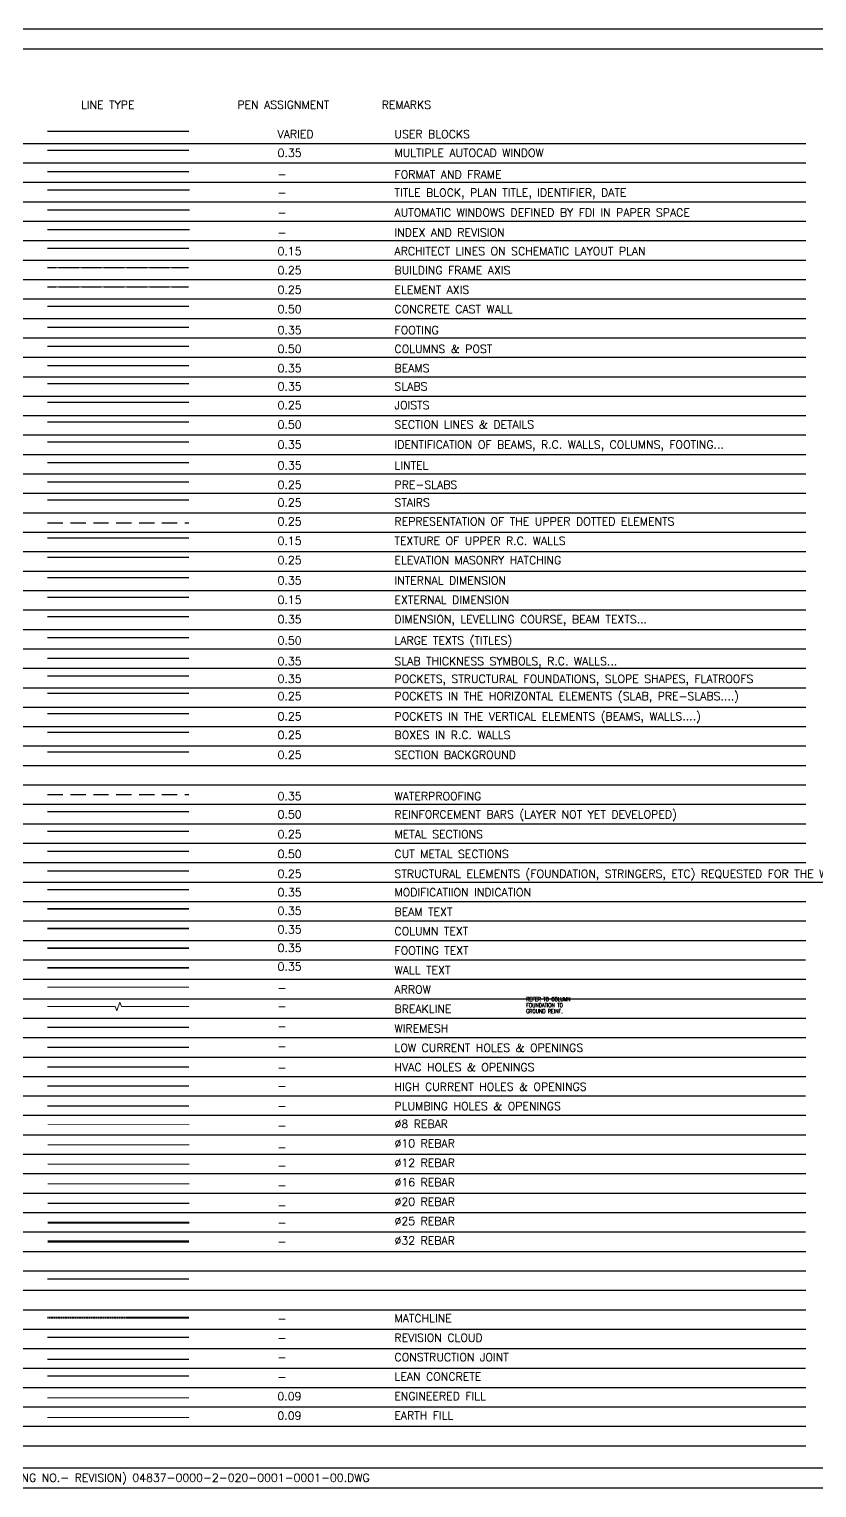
# Model space of a CAD drawing. Extents: x 660761725 to 1323371458, y 2734871439 to 5470067957.
# Drawn here: x 660871509 to 660896105, y 2735238510 to 2735284085 of the extents above; entities that cross this region are included whole.
import ezdxf
from ezdxf import colors
from ezdxf.entities.mleader import LeaderData, LeaderLine
from ezdxf.math import Vec2, Vec3

# ---------------------------------------------------------------- set-up
doc = ezdxf.new("R2010")
doc.units = 0
for name, pattern in [('AXES', [1.95, 1.2, -0.25, 0.25, -0.25]), ('CENTER2', [28.575, 19.05, -3.175, 3.175, -3.175]), ('Hidden', [714.375, 476.25, -238.125])]:
    doc.linetypes.add(name, pattern=pattern)
doc.layers.add('FMULT', color=2, linetype='Continuous', plot=False)
for name, color, linetype in [('S-ARCHI', 9, 'Continuous'), ('S-AXIS', 20, 'AXES'), ('S-AXIS-F', 20, 'AXES'), ('S-BOX', 91, 'Continuous'), ('S-BYND', 121, 'Continuous'), ('S-DIMI', 100, 'Continuous'), ('S-DIMO', 100, 'Continuous'), ('S-EDGE-BEAM', 150, 'Continuous'), ('S-EDGE-COLM', 7, 'Continuous'), ('S-EDGE-FOOT', 4, 'Continuous'), ('S-EDGE-JOIST', 151, 'Continuous'), ('S-EDGE-SECT', 7, 'Continuous'), ('S-EDGE-SLAB', 51, 'Continuous'), ('S-HATCH', 9, 'Continuous'), ('S-HIGH CURRENT HOLES', 40, 'Continuous'), ('S-HOLES-H', 91, 'Continuous'), ('S-HOLES-V', 91, 'Continuous'), ('S-HVAC OPENINGS', 91, 'Continuous'), ('S-IDEN', 221, 'Continuous'), ('S-LEAN-CONC', 2, 'Continuous'), ('S-LINTEL', 4, 'Continuous'), ('S-LOWCURRENT HOLES', 6, 'Continuous'), ('S-MESH', 140, 'WIREMESH'), ('S-MODIFY', 3, 'Continuous'), ('S-NCTL', 2, 'Hidden'), ('S-PATT', 21, 'Continuous'), ('S-PB HOLES', 4, 'Continuous'), ('S-PRESLAB', 51, 'Continuous'), ('S-RBAR', 7, 'Continuous'), ('S-RBAR-HA10', 11, 'Continuous'), ('S-RBAR-HA12', 151, 'Continuous'), ('S-RBAR-HA16', 201, 'Continuous'), ('S-RBAR-HA20', 10, 'Continuous'), ('S-RBAR-HA25', 51, 'Continuous'), ('S-RBAR-HA32', 83, 'Continuous'), ('S-RBAR-HA8', 40, 'Continuous'), ('S-RCLOUD', 2, 'Continuous'), ('S-SIMPLETEXT', 7, 'Continuous'), ('S-STAIRS', 2, 'Continuous'), ('S-STEEL', 20, 'Continuous'), ('S-STEEL-C', 7, 'Continuous'), ('S-STRC (81)', 81, 'Continuous'), ('S-STRC (91)', 91, 'Continuous'), ('S-SYMB', 3, 'Continuous'), ('S-TXT', 3, 'Continuous'), ('S-TXT-B', 7, 'Continuous'), ('S-WALL', 7, 'Continuous'), ('S-WPROF', 3, 'Continuous'), ('TBLOCK', 7, 'Continuous')]:
    doc.layers.add(name, color=color, linetype=linetype)
for name, color, linetype, lineweight in [('S-ARROW', 8, 'Continuous', 13), ('S-BREAKLINE', 8, 'Continuous', 9), ('S-EARTH', 24, 'Continuous', 9), ('S-ENGNRD FILL', 20, 'Continuous', 9), ('S-MATCH LNE', 5, 'CENTER2', 40), ('S-TXT-BEAM', 3, 'Continuous', 35), ('S-TXT-COL', 3, 'Continuous', 35), ('S-TXT-FOOTING', 3, 'Continuous', 35), ('S-TXT-WALL', 3, 'Continuous', 35)]:
    doc.layers.add(name, color=color, linetype=linetype, lineweight=lineweight)
doc.layers.add('S-C.J', color=1, linetype='ZIGZAG', true_color=0xff0000)
doc.styles.add('KACKC - ROMANS', font='romans.shx')
doc.styles.add('ROMANS', font='romans.shx')
doc.styles.add('ROMANT', font='romant')
doc.linetypes.add('WIREMESH', pattern='A,0.5,-0.1,["x",Standard,S=0.25,R=0,X=-0.125,Y=-0.078],-0.1', length=0.7)
doc.linetypes.add('ZIGZAG', pattern='A,0.0001,-0.2,[131,ltypeshp.shx,S=0.2,R=0,X=-0.2,Y=0],-0.4,[131,ltypeshp.shx,S=0.2,R=180,X=0.2,Y=0],-0.2', length=0.8001)

# ---------------------------------------------------------------- blocks, each defined once
blk = doc.blocks.new('_Dot')
at = {"color": 0, "linetype": 'ByBlock', "lineweight": -2}
blk.add_line((-0.5, 0), (-1, 0), dxfattribs=at)
at = {"color": 0, "linetype": 'ByBlock', "const_width": 0.5}
blk.add_lwpolyline([(-0.25, 0, 1), (0.25, 0, 1)], format="xyb", close=True, dxfattribs=at)
blk = doc.blocks.new('_ARCHTICK')
at = {"color": 0, "linetype": 'ByBlock', "const_width": 0.15}
blk.add_lwpolyline([(-0.5, -0.5), (0.5, 0.5)], dxfattribs=at)

msp = doc.modelspace()

# ---------------------------------------------------------------- linework, layer by layer
at = {"color": 250}
for p, q in [((660859831.43479562, 2735280515.2212491), (660895761.02279854, 2735280515.2212491)), ((660859831.43479562, 2735279907.89247608), (660895761.02279854, 2735279907.89247608)), ((660859831.43479562, 2735279300.56370211), (660895761.02279854, 2735279300.56370211)), ((660859831.43479562, 2735278693.23492908), (660895761.02279854, 2735278693.23492908)), ((660859831.43479562, 2735278085.90615511), (660895761.02279854, 2735278085.90615511)), ((660859831.43479562, 2735277478.57738209), (660895761.02279854, 2735277478.57738209)), ((660859831.43479562, 2735276871.24860907), (660895761.02279854, 2735276871.24860907)), ((660859831.43479562, 2735276263.91983509), (660895761.02279854, 2735276263.91983509)), ((660859831.43479562, 2735275656.59106207), (660895761.02279854, 2735275656.59106207)), ((660859831.43479562, 2735275049.26228905), (660895761.02279854, 2735275049.26228905)), ((660859831.43479562, 2735274441.93351507), (660895761.02279854, 2735274441.93351507)), ((660859831.43479562, 2735273834.60474205), (660895761.02279854, 2735273834.60474205)), ((660859831.43479562, 2735273227.27596903), (660895761.02279854, 2735273227.27596903)), ((660859831.43479562, 2735272619.94719505), (660895761.02279854, 2735272619.94719505)), ((660859831.43479562, 2735272012.61842203), (660895761.02279854, 2735272012.61842203)), ((660859831.43479562, 2735271405.28964806), (660895761.02279854, 2735271405.28964806)), ((660859831.43479562, 2735270797.96087503), (660895761.02279854, 2735270797.96087503)), ((660859831.43479562, 2735270190.63210201), (660895761.02279854, 2735270190.63210201)), ((660859831.43479562, 2735269583.30332804), (660895761.02279854, 2735269583.30332804)), ((660859831.43479562, 2735268975.97455502), (660895761.02279854, 2735268975.97455502)), ((660859831.43479562, 2735268368.64578199), (660895761.02279854, 2735268368.64578199)), ((660859831.43479562, 2735267761.31700802), (660895761.02279854, 2735267761.31700802)), ((660859831.43479562, 2735267153.988235), (660895761.02279854, 2735267153.988235)), ((660859831.43479562, 2735266546.65946102), (660895761.02279854, 2735266546.65946102)), ((660859831.43479562, 2735265939.330688), (660895761.02279854, 2735265939.330688)), ((660859831.43479562, 2735265332.00191498), (660895761.02279854, 2735265332.00191498)), ((660859831.43479562, 2735264724.673141), (660895761.02279854, 2735264724.673141)), ((660859831.43479562, 2735264117.34436798), (660895761.02279854, 2735264117.34436798)), ((660859831.43479562, 2735263510.01559401), (660895761.02279854, 2735263510.01559401)), ((660859831.43479562, 2735262902.68682098), (660895761.02279854, 2735262902.68682098)), ((660859831.43479562, 2735262295.35804701), (660895761.02279854, 2735262295.35804701)), ((660859831.43479562, 2735261688.02927399), (660895761.02279854, 2735261688.02927399)), ((660859831.43479562, 2735261080.70050097), (660895761.02279854, 2735261080.70050097)), ((660859831.43479562, 2735260473.37172699), (660895761.02279854, 2735260473.37172699)), ((660859831.43479562, 2735259866.04295397), (660895761.02279854, 2735259866.04295397)), ((660859831.43479562, 2735259258.71418095), (660895761.02279854, 2735259258.71418095)), ((660859831.43479562, 2735258651.38540697), (660895761.02279854, 2735258651.38540697)), ((660859831.43479562, 2735258044.05663395), (660895761.02279854, 2735258044.05663395)), ((660859831.43479562, 2735257436.72786093), (660901347.41060519, 2735257436.72786093)), ((660859831.43479562, 2735256829.39908695), (660895761.02279854, 2735256829.39908695)), ((660859831.43479562, 2735256222.07031393), (660895761.02279854, 2735256222.07031393)), ((660859831.43479562, 2735255614.74153996), (660895761.02279854, 2735255614.74153996)), ((660859831.43479562, 2735255007.41276693), (660895749.56917906, 2735255007.41276693)), ((660859831.43479562, 2735254400.08399391), (660895761.02279854, 2735254400.08399391)), ((660859831.43479562, 2735253792.75521994), (660895761.02279854, 2735253792.75521994)), ((660859831.43479562, 2735253185.42644691), (660895761.02279854, 2735253185.42644691)), ((660859831.43479562, 2735252578.09767389), (660895761.02279854, 2735252578.09767389)), ((660859831.43479562, 2735251970.76889992), (660895761.02279854, 2735251970.76889992)), ((660859831.43479562, 2735251363.4401269), (660895761.02279854, 2735251363.4401269)), ((660859831.43479562, 2735250756.11135387), (660895749.56917906, 2735250756.11135387)), ((660859831.43479562, 2735250148.7825799), (660895761.02279854, 2735250148.7825799)), ((660859831.43479562, 2735249541.45380688), (660895761.02279854, 2735249541.45380688)), ((660859831.43479562, 2735248934.1250329), (660895761.02279854, 2735248934.1250329)), ((660859831.43479562, 2735248326.79625988), (660895761.02279854, 2735248326.79625988)), ((660859831.43479562, 2735247719.46748686), (660895761.02279854, 2735247719.46748686)), ((660859831.43479562, 2735247112.13871288), (660895761.02279854, 2735247112.13871288)), ((660859831.43479562, 2735246504.80993986), (660895749.56917906, 2735246504.80993986)), ((660859831.43479562, 2735245897.48116684), (660895761.02279854, 2735245897.48116684)), ((660859831.43479562, 2735245290.15239286), (660895761.02279854, 2735245290.15239286)), ((660859831.43479562, 2735244682.82361984), (660895761.02279854, 2735244682.82361984)), ((660859831.43479562, 2735244075.49484587), (660895761.02279854, 2735244075.49484587)), ((660859831.43479562, 2735243468.16607285), (660895761.02279854, 2735243468.16607285)), ((660859831.43479562, 2735242860.83729982), (660895761.02279854, 2735242860.83729982)), ((660859831.43479562, 2735242253.50852585), (660895749.56917906, 2735242253.50852585)), ((660859831.43479562, 2735241646.17975283), (660895761.02279854, 2735241646.17975283)), ((660859831.43479562, 2735241038.8509798), (660895761.02279854, 2735241038.8509798)), ((660859831.43479562, 2735240431.52220583), (660895761.02279854, 2735240431.52220583)), ((660859831.43479562, 2735239824.19343281), (660895761.02279854, 2735239824.19343281)), ((660859831.43479562, 2735239824.19343281), (660895761.02279854, 2735239824.19343281))]:
    msp.add_line(p, q, dxfattribs=at)
for p, q in [((660872084.48737526, 2735279636.07866812), (660876499.46874428, 2735279636.07866812)), ((660872084.48737526, 2735279067.06466818), (660876519.57226717, 2735279067.06466818)), ((660872084.48737526, 2735278445.1490922), (660876519.57226717, 2735278445.1490922)), ((660872084.48737526, 2735277821.09357595), (660876519.57226717, 2735277821.09357595))]:
    msp.add_line(p, q)
at = {"layer": 'FMULT', "ltscale": 10}
msp.add_line((660872084.48737526, 2735280308.46423912), (660876499.46874428, 2735280308.46423912), dxfattribs=at)
at = {"layer": 'S-ARCHI'}
msp.add_line((660872084.48737526, 2735277238.28740788), (660876499.46874428, 2735277238.28740788), dxfattribs=at)
at = {"layer": 'S-ARROW', "ltscale": 1000}
msp.add_line((660872084.48737526, 2735254154.27519798), (660876499.46874428, 2735254154.27519798), dxfattribs=at)
at = {"layer": 'S-AXIS'}
msp.add_line((660872084.48737526, 2735276030.77460098), (660876499.46874428, 2735276030.77460098), dxfattribs=at)
at = {"layer": 'S-AXIS-F'}
msp.add_line((660872084.48737526, 2735276642.01205397), (660876499.46874428, 2735276642.01205397), dxfattribs=at)
at = {"layer": 'S-BOX'}
msp.add_line((660872084.48737526, 2735262121.8834548), (660876499.46874428, 2735262121.8834548), dxfattribs=at)
at = {"layer": 'S-BREAKLINE'}
msp.add_lwpolyline([(660872084.48737526, 2735253546.94642401), (660874191.97805977, 2735253546.94642401), (660874191.97805977, 2735253546.94642401), (660874241.97805977, 2735253409.57255316), (660874341.97805977, 2735253684.32029486), (660874391.97805977, 2735253546.94642401), (660876499.46874428, 2735253546.94642401)], dxfattribs=at)
at = {"layer": 'S-BYND'}
msp.add_line((660872084.48737526, 2735261500.80305004), (660876499.46874428, 2735261500.80305004), dxfattribs=at)
at = {"layer": 'S-C.J', "ltscale": 0.25}
msp.add_line((660872084.48737526, 2735242531.80335903), (660876499.46874428, 2735242531.80335903), dxfattribs=at)
at = {"layer": 'S-DIMI'}
msp.add_line((660872084.48737526, 2735266949.91643381), (660876499.46874428, 2735266949.91643381), dxfattribs=at)
at = {"layer": 'S-DIMO'}
msp.add_line((660872084.48737526, 2735266342.58765984), (660876499.46874428, 2735266342.58765984), dxfattribs=at)
at = {"layer": 'S-EARTH'}
msp.add_line((660872078.76056552, 2735240709.81703901), (660876493.74193454, 2735240709.81703901), dxfattribs=at)
at = {"layer": 'S-EDGE-BEAM'}
msp.add_line((660872084.48737526, 2735273581.4096961), (660876499.46874428, 2735273581.4096961), dxfattribs=at)
at = {"layer": 'S-EDGE-COLM'}
msp.add_line((660872084.48737526, 2735274182.83880281), (660876499.46874428, 2735274182.83880281), dxfattribs=at)
at = {"layer": 'S-EDGE-FOOT'}
msp.add_line((660872084.48737526, 2735274772.40419579), (660876499.46874428, 2735274772.40419579), dxfattribs=at)
at = {"layer": 'S-EDGE-JOIST'}
msp.add_line((660872084.48737526, 2735272426.10861492), (660876499.46874428, 2735272426.10861492), dxfattribs=at)
at = {"layer": 'S-EDGE-SECT'}
msp.add_line((660872084.48737526, 2735271821.13573313), (660876499.46874428, 2735271821.13573313), dxfattribs=at)
at = {"layer": 'S-EDGE-SLAB'}
msp.add_line((660872084.48737526, 2735273012.08418798), (660876499.46874428, 2735273012.08418798), dxfattribs=at)
at = {"layer": 'S-ENGNRD FILL'}
msp.add_line((660872078.76056552, 2735241317.14581203), (660876493.74193454, 2735241317.14581203), dxfattribs=at)
at = {"layer": 'S-HATCH'}
msp.add_line((660872084.48737526, 2735267584.21614218), (660876499.46874428, 2735267584.21614218), dxfattribs=at)
at = {"layer": 'S-HIGH CURRENT HOLES', "ltscale": 2}
msp.add_line((660872084.48737526, 2735251067.34254885), (660876499.46874428, 2735251067.34254885), dxfattribs=at)
at = {"layer": 'S-HOLES-H', "color": 8}
msp.add_line((660872084.48737526, 2735263334.56772709), (660876499.46874428, 2735263334.56772709), dxfattribs=at)
at = {"layer": 'S-HOLES-V'}
msp.add_line((660872084.48737526, 2735262703.97186708), (660876499.46874428, 2735262703.97186708), dxfattribs=at)
at = {"layer": 'S-HVAC OPENINGS', "ltscale": 2}
msp.add_line((660872084.48737526, 2735251668.43940306), (660876499.46874428, 2735251668.43940306), dxfattribs=at)
at = {"layer": 'S-IDEN'}
msp.add_line((660872084.48737526, 2735271194.07907009), (660876499.46874428, 2735271194.07907009), dxfattribs=at)
at = {"layer": 'S-LEAN-CONC', "ltscale": 6}
msp.add_line((660872084.48737526, 2735242007.69972992), (660876499.46874428, 2735242007.69972992), dxfattribs=at)
at = {"layer": 'S-LINTEL'}
msp.add_line((660872084.48737526, 2735270544.56303406), (660876499.46874428, 2735270544.56303406), dxfattribs=at)
at = {"layer": 'S-LOWCURRENT HOLES', "ltscale": 2}
msp.add_line((660872084.48737526, 2735252277.70746517), (660876499.46874428, 2735252277.70746517), dxfattribs=at)
at = {"layer": 'S-MATCH LNE', "ltscale": 0.05}
msp.add_line((660872084.48737526, 2735243829.68604994), (660876499.46874428, 2735243829.68604994), dxfattribs=at)
at = {"layer": 'S-MESH'}
msp.add_line((660872084.48737526, 2735252899.30239582), (660876499.46874428, 2735252899.30239582), dxfattribs=at)
at = {"layer": 'S-MODIFY'}
msp.add_line((660872084.48737526, 2735257206.55378485), (660876499.46874428, 2735257206.55378485), dxfattribs=at)
at = {"layer": 'S-NCTL'}
msp.add_line((660872084.48737526, 2735268663.11075211), (660876499.46874428, 2735268663.11075211), dxfattribs=at)
at = {"layer": 'S-PATT'}
msp.add_line((660872084.48737526, 2735268187.05346298), (660876499.46874428, 2735268187.05346298), dxfattribs=at)
at = {"layer": 'S-PB HOLES', "ltscale": 2}
msp.add_line((660872084.48737526, 2735250446.92616701), (660876499.46874428, 2735250446.92616701), dxfattribs=at)
at = {"layer": 'S-PRESLAB'}
msp.add_line((660872084.48737526, 2735269941.00076103), (660876499.46874428, 2735269941.00076103), dxfattribs=at)
at = {"layer": 'S-RBAR'}
msp.add_line((660872084.48737526, 2735259641.57307577), (660876499.46874428, 2735259641.57307577), dxfattribs=at)
at = {"layer": 'S-RBAR-HA10', "const_width": 23.99999999}
msp.add_lwpolyline([(660872090.214185, 2735249225.36292791), (660876505.19555402, 2735249225.36292791)], dxfattribs=at)
at = {"layer": 'S-RBAR-HA12', "const_width": 27.99999999}
msp.add_lwpolyline([(660872090.214185, 2735248621.60047197), (660876505.19555402, 2735248621.60047197)], dxfattribs=at)
at = {"layer": 'S-RBAR-HA16', "const_width": 37.99999998}
msp.add_lwpolyline([(660872090.214185, 2735248009.36296415), (660876505.19555402, 2735248009.36296415)], dxfattribs=at)
at = {"layer": 'S-RBAR-HA20', "const_width": 46.99999998}
msp.add_lwpolyline([(660872090.214185, 2735247400.92320204), (660876505.19555402, 2735247400.92320204)], dxfattribs=at)
at = {"layer": 'S-RBAR-HA25', "const_width": 58.99999998}
msp.add_lwpolyline([(660872090.214185, 2735246797.92298794), (660876505.19555402, 2735246797.92298794)], dxfattribs=at)
at = {"layer": 'S-RBAR-HA32', "const_width": 75.99999997}
msp.add_lwpolyline([(660872084.48737526, 2735246203.57732677), (660876499.46874428, 2735246203.57732677)], dxfattribs=at)
at = {"layer": 'S-RBAR-HA8', "const_width": 18.99999999}
msp.add_lwpolyline([(660872090.214185, 2735249863.40831518), (660876505.19555402, 2735249863.40831518)], dxfattribs=at)
at = {"layer": 'S-RCLOUD', "ltscale": 0.01}
msp.add_line((660872084.48737526, 2735243222.35727692), (660876499.46874428, 2735243222.35727692), dxfattribs=at)
at = {"layer": 'S-SIMPLETEXT', "ltscale": 1000}
msp.add_line((660872084.48737526, 2735245044.34359694), (660876499.46874428, 2735245044.34359694), dxfattribs=at)
at = {"layer": 'S-STAIRS'}
msp.add_line((660872084.48737526, 2735269383.39251184), (660876499.46874428, 2735269383.39251184), dxfattribs=at)
at = {"layer": 'S-STEEL', "color": 8}
msp.add_line((660872084.48737526, 2735259022.36820316), (660876499.46874428, 2735259022.36820316), dxfattribs=at)
at = {"layer": 'S-STEEL-C'}
msp.add_line((660872084.48737526, 2735258403.16332912), (660876499.46874428, 2735258403.16332912), dxfattribs=at)
at = {"layer": 'S-STRC (81)'}
msp.add_line((660872084.48737526, 2735263875.80930996), (660876499.46874428, 2735263875.80930996), dxfattribs=at)
at = {"layer": 'S-STRC (91)'}
msp.add_line((660872084.48737526, 2735257786.39234209), (660876499.46874428, 2735257786.39234209), dxfattribs=at)
at = {"layer": 'S-SYMB'}
msp.add_line((660872084.48737526, 2735264427.32224798), (660876499.46874428, 2735264427.32224798), dxfattribs=at)
at = {"layer": 'S-TXT'}
msp.add_line((660872084.48737526, 2735265735.25888681), (660876499.46874428, 2735265735.25888681), dxfattribs=at)
at = {"layer": 'S-TXT-B'}
msp.add_line((660872084.48737526, 2735265073.52431583), (660876499.46874428, 2735265073.52431583), dxfattribs=at)
at = {"layer": 'S-TXT-BEAM', "linetype": 'Continuous'}
msp.add_line((660872084.48737526, 2735256595.31633186), (660876499.46874428, 2735256595.31633186), dxfattribs=at)
at = {"layer": 'S-TXT-COL'}
msp.add_line((660872084.48737526, 2735255984.07887793), (660876499.46874428, 2735255984.07887793), dxfattribs=at)
at = {"layer": 'S-TXT-FOOTING'}
msp.add_line((660872084.48737526, 2735255372.84142399), (660876499.46874428, 2735255372.84142399), dxfattribs=at)
at = {"layer": 'S-TXT-WALL'}
msp.add_line((660872084.48737526, 2735254761.603971), (660876499.46874428, 2735254761.603971), dxfattribs=at)
at = {"layer": 'S-WALL'}
msp.add_line((660872084.48737526, 2735275428.89477587), (660876499.46874428, 2735275428.89477587), dxfattribs=at)
at = {"layer": 'S-WPROF', "linetype": 'Hidden'}
msp.add_line((660872084.48737526, 2735260168.48233318), (660876499.46874428, 2735260168.48233318), dxfattribs=at)
at = {"layer": 'TBLOCK', "linetype": 'Continuous', "ltscale": 10}
msp.add_line((660872084.48737526, 2735280893.73962879), (660876499.46874428, 2735280893.73962879), dxfattribs=at)
at = {"layer": 'TBLOCK'}
for points in [[(660858219.0394727, 2735238510.12644005), (660908219.03945279, 2735238510.12644005), (660908219.03945279, 2735284084.71557283), (660858219.0394727, 2735284084.71557283)], [(660858844.03947246, 2735239135.12644005), (660907594.03945303, 2735239135.12644005), (660907594.03945303, 2735283459.71557379), (660858844.03947246, 2735283459.71557379)]]:
    msp.add_lwpolyline(points, close=True, dxfattribs=at)

# ---------------------------------------------------------------- texts
for s, style, p in [('LINE TYPE', 'ROMANT', (660873125.93408704, 2735281599.42807817)), ('PEN ASSIGNMENT', 'ROMANT', (660878009.02375162, 2735281599.42807817)), ('REMARKS', 'ROMANT', (660882516.82033086, 2735281599.42807817)), ('-', 'ROMANS', (660879265.70645845, 2735279421.69552517)), ('FORMAT AND FRAME', 'ROMANS', (660882916.87724495, 2735279421.69552517)), ('-', 'ROMANS', (660879265.70645845, 2735278852.68152523)), ('TITLE BLOCK, PLAN TITLE, IDENTIFIER, DATE', 'ROMANS', (660882916.87724495, 2735278852.68152523)), ('AUTOMATIC WINDOWS DEFINED BY FDI IN PAPER SPACE', 'ROMANS', (660882916.87724495, 2735278230.76594877)), ('-', 'ROMANS', (660879265.70645845, 2735278230.76594877)), ('-', 'ROMANS', (660879265.70645845, 2735277606.71043301)), ('INDEX AND REVISION', 'ROMANS', (660882916.87724495, 2735277606.71043301)), ('-', 'ROMANS', (660879265.70645845, 2735254000.43084621)), ('-', 'ROMANS', (660879265.70645845, 2735253431.4168458)), ('-', 'ROMANS', (660879265.70645845, 2735252809.50127077)), ('-', 'ROMANS', (660879265.70645845, 2735252185.44575405))]:
    msp.add_text(s, height=249.9999999, dxfattribs=dict(style=style)).set_placement(p)
at = {"layer": 'FMULT', "style": 'ROMANS'}
for s, p in [('0.35', (660879265.70645845, 2735280094.08109617)), ('MULTIPLE AUTOCAD WINDOW', (660882916.8778764, 2735280094.08109617))]:
    msp.add_text(s, height=249.9999999, dxfattribs=at).set_placement(p)
at = {"layer": 'S-ARCHI', "style": 'ROMANS'}
for s, p in [('0.15', (660879265.70645845, 2735277023.90426493)), ('ARCHITECT LINES ON SCHEMATIC LAYOUT PLAN', (660882916.8778764, 2735277023.90426493))]:
    msp.add_text(s, height=249.9999999, dxfattribs=at).set_placement(p)
at = {"layer": 'S-ARROW', "ltscale": 1000, "style": 'ROMANS'}
msp.add_text('ARROW', height=249.9999999, dxfattribs=at).set_placement((660882916.8778764, 2735253955.52677488))
at = {"layer": 'S-AXIS', "style": 'ROMANS'}
for s, p in [('0.25', (660879265.70645845, 2735275816.39145803)), ('ELEMENT AXIS', (660882916.8778764, 2735275816.39145803))]:
    msp.add_text(s, height=249.9999999, dxfattribs=at).set_placement(p)
at = {"layer": 'S-AXIS-F', "style": 'ROMANS'}
for s, p in [('0.25', (660879265.70645845, 2735276427.62891102)), ('BUILDING FRAME AXIS', (660882916.8778764, 2735276427.62891102))]:
    msp.add_text(s, height=249.9999999, dxfattribs=at).set_placement(p)
at = {"layer": 'S-BOX', "style": 'ROMANS'}
for s, p in [('0.25', (660879265.70645845, 2735261907.50031185)), ('BOXES IN R.C. WALLS', (660882916.8778764, 2735261907.50031185))]:
    msp.add_text(s, height=249.9999999, dxfattribs=at).set_placement(p)
at = {"layer": 'S-BREAKLINE', "style": 'ROMANS'}
msp.add_text('BREAKLINE', height=249.9999999, dxfattribs=at).set_placement((660882916.8778764, 2735253348.19800186))
at = {"layer": 'S-BYND', "style": 'ROMANS'}
for s, p in [('0.25', (660879265.70645845, 2735261286.41990709)), ('SECTION BACKGROUND', (660882916.8778764, 2735261286.41990709))]:
    msp.add_text(s, height=249.9999999, dxfattribs=at).set_placement(p)
at = {"layer": 'S-C.J', "ltscale": 0.25, "style": 'ROMANS'}
for s, p in [('-', (660879265.70645845, 2735242462.27551889)), ('CONSTRUCTION JOINT', (660882916.8778764, 2735242467.04950619))]:
    msp.add_text(s, height=249.9999999, dxfattribs=at).set_placement(p)
at = {"layer": 'S-DIMI', "style": 'ROMANS'}
for s, p in [('0.35', (660879265.70645845, 2735266735.53329086)), ('INTERNAL DIMENSION', (660882916.8778764, 2735266735.53329086))]:
    msp.add_text(s, height=249.9999999, dxfattribs=at).set_placement(p)
at = {"layer": 'S-DIMO', "style": 'ROMANS'}
for s, p in [('0.15', (660879265.70645845, 2735266128.20451689)), ('EXTERNAL DIMENSION', (660882916.8778764, 2735266128.20451689))]:
    msp.add_text(s, height=249.9999999, dxfattribs=at).set_placement(p)
at = {"layer": 'S-EARTH', "style": 'ROMANS'}
for s, p in [('0.09', (660879259.97964859, 2735240640.28919888)), ('EARTH FILL', (660882911.15106666, 2735240645.06318617))]:
    msp.add_text(s, height=249.9999999, dxfattribs=at).set_placement(p)
at = {"layer": 'S-EDGE-BEAM', "style": 'ROMANS'}
for s, p in [('0.35', (660879265.70645845, 2735273367.02655315)), ('BEAMS', (660882916.8778764, 2735273367.02655315))]:
    msp.add_text(s, height=249.9999999, dxfattribs=at).set_placement(p)
at = {"layer": 'S-EDGE-COLM', "style": 'ROMANS'}
for s, p in [('0.50', (660879265.70645845, 2735273968.45565987)), ('COLUMNS & POST', (660882916.8778764, 2735273968.45565987))]:
    msp.add_text(s, height=249.9999999, dxfattribs=at).set_placement(p)
at = {"layer": 'S-EDGE-FOOT', "style": 'ROMANS'}
for s, p in [('0.35', (660879265.70645845, 2735274558.02105284)), ('FOOTING', (660882916.8778764, 2735274558.02105284))]:
    msp.add_text(s, height=249.9999999, dxfattribs=at).set_placement(p)
at = {"layer": 'S-EDGE-JOIST', "style": 'ROMANS'}
for s, p in [('0.25', (660879265.70645845, 2735272211.72547197)), ('JOISTS', (660882916.8778764, 2735272211.72547197))]:
    msp.add_text(s, height=249.9999999, dxfattribs=at).set_placement(p)
at = {"layer": 'S-EDGE-SECT', "style": 'ROMANS'}
for s, p in [('0.50', (660879265.70645845, 2735271606.75259018)), ('SECTION LINES & DETAILS', (660882916.8778764, 2735271606.75259018))]:
    msp.add_text(s, height=249.9999999, dxfattribs=at).set_placement(p)
at = {"layer": 'S-EDGE-SLAB', "style": 'ROMANS'}
for s, p in [('0.35', (660879265.70645845, 2735272797.70104599)), ('SLABS', (660882916.8778764, 2735272797.70104599))]:
    msp.add_text(s, height=249.9999999, dxfattribs=at).set_placement(p)
at = {"layer": 'S-ENGNRD FILL', "style": 'ROMANS'}
for s, p in [('0.09', (660879259.97964859, 2735241247.6179719)), ('ENGINEERED FILL', (660882911.15106666, 2735241252.39196014))]:
    msp.add_text(s, height=249.9999999, dxfattribs=at).set_placement(p)
at = {"layer": 'S-HATCH', "style": 'ROMANS'}
for s, p in [('0.25', (660879265.70645845, 2735267369.83299923)), ('ELEVATION MASONRY HATCHING', (660882916.8778764, 2735267369.83299923))]:
    msp.add_text(s, height=249.9999999, dxfattribs=at).set_placement(p)
at = {"layer": 'S-HIGH CURRENT HOLES', "ltscale": 2, "style": 'ROMANS'}
for s, p in [('-', (660879265.70645845, 2735250944.04618311)), ('HIGH CURRENT HOLES & OPENINGS', (660882916.8778764, 2735250918.88290882))]:
    msp.add_text(s, height=249.9999999, dxfattribs=at).set_placement(p)
at = {"layer": 'S-HOLES-H', "style": 'ROMANS'}
for s, p in [('0.25', (660879265.70645845, 2735263120.18458414)), ('POCKETS IN THE HORIZONTAL ELEMENTS (SLAB, PRE-SLABS....)', (660882916.8778764, 2735263120.18458414))]:
    msp.add_text(s, height=249.9999999, dxfattribs=at).set_placement(p)
at = {"layer": 'S-HOLES-V', "style": 'ROMANS'}
for s, p in [('0.25', (660879265.70645845, 2735262489.58872414)), ('POCKETS IN THE VERTICAL ELEMENTS (BEAMS, WALLS....)', (660882916.8778764, 2735262489.58872414))]:
    msp.add_text(s, height=249.9999999, dxfattribs=at).set_placement(p)
at = {"layer": 'S-HVAC OPENINGS', "ltscale": 2, "style": 'ROMANS'}
for s, p in [('-', (660879265.70645845, 2735251513.06018305)), ('HVAC HOLES & OPENINGS', (660882916.8778764, 2735251526.21168184))]:
    msp.add_text(s, height=249.9999999, dxfattribs=at).set_placement(p)
at = {"layer": 'S-IDEN', "style": 'ROMANS'}
for s, p in [('0.35', (660879265.70645845, 2735270979.69592714)), ('IDENTIFICATION OF BEAMS, R.C. WALLS, COLUMNS, FOOTING...', (660882916.8778764, 2735270979.69592714))]:
    msp.add_text(s, height=249.9999999, dxfattribs=at).set_placement(p)
at = {"layer": 'S-LEAN-CONC', "ltscale": 6, "style": 'ROMANS'}
for s, p in [('-', (660879265.70645845, 2735241854.94674587)), ('LEAN CONCRETE', (660882916.8778764, 2735241859.72073317))]:
    msp.add_text(s, height=249.9999999, dxfattribs=at).set_placement(p)
at = {"layer": 'S-LINTEL', "style": 'ROMANS'}
for s, p in [('0.35', (660879265.70645845, 2735270330.17989111)), ('LINTEL', (660882916.8778764, 2735270330.17989111))]:
    msp.add_text(s, height=249.9999999, dxfattribs=at).set_placement(p)
at = {"layer": 'S-LOWCURRENT HOLES', "ltscale": 2, "style": 'ROMANS'}
msp.add_text('LOW CURRENT HOLES & OPENINGS', height=249.9999999, dxfattribs=at).set_placement((660882916.8778764, 2735252133.54045486))
at = {"layer": 'S-MATCH LNE', "style": 'ROMANS'}
msp.add_text('-', height=249.9999999, dxfattribs=at).set_placement((660879265.70645845, 2735243676.93306589))
at = {"layer": 'S-MATCH LNE', "ltscale": 1000, "style": 'ROMANS'}
msp.add_text('MATCHLINE', height=249.9999999, dxfattribs=at).set_placement((660882916.8778764, 2735243681.70705318))
at = {"layer": 'S-MESH', "linetype": 'WIREMESH', "ltscale": 0.01, "style": 'ROMANS'}
msp.add_text('WIREMESH', height=249.9999999, dxfattribs=at).set_placement((660882916.8778764, 2735252740.86922884))
at = {"layer": 'S-MODIFY', "style": 'ROMANS'}
for s, p in [('0.35', (660879265.70645845, 2735256992.1706419)), ('MODIFICATIION INDICATION', (660882916.8778764, 2735256992.1706419)), ('0.35', (660879265.70645845, 2735256412.33208609)), ('0.35', (660879265.70645845, 2735255832.4935298)), ('0.35', (660879265.70645845, 2735255252.65497398)), ('0.35', (660879265.70645845, 2735254672.81641722))]:
    msp.add_text(s, height=249.9999999, dxfattribs=at).set_placement(p)
at = {"layer": 'S-NCTL', "style": 'ROMANS'}
for s, p in [('0.25', (660879265.70645845, 2735268579.04461002)), ('REPRESENTATION OF THE UPPER DOTTED ELEMENTS', (660882916.8778764, 2735268579.04461002))]:
    msp.add_text(s, height=249.9999999, dxfattribs=at).set_placement(p)
at = {"layer": 'S-PATT', "style": 'ROMANS'}
for s, p in [('0.15', (660879265.70645845, 2735267972.67032003)), ('TEXTURE OF UPPER R.C. WALLS', (660882916.8778764, 2735267972.67032003))]:
    msp.add_text(s, height=249.9999999, dxfattribs=at).set_placement(p)
at = {"layer": 'S-PB HOLES', "ltscale": 2, "style": 'ROMANS'}
for s, p in [('-', (660879265.70645845, 2735250322.13060808)), ('PLUMBING HOLES & OPENINGS', (660882916.8778764, 2735250311.55413485))]:
    msp.add_text(s, height=249.9999999, dxfattribs=at).set_placement(p)
at = {"layer": 'S-PRESLAB', "style": 'ROMANS'}
for s, p in [('0.25', (660879265.70645845, 2735269726.61761808)), ('PRE-SLABS', (660882916.8778764, 2735269726.61761808))]:
    msp.add_text(s, height=249.9999999, dxfattribs=at).set_placement(p)
at = {"layer": 'S-RBAR', "style": 'ROMANS'}
for s, p in [('REINFORCEMENT BARS (LAYER NOT YET DEVELOPED)', (660882916.8778764, 2735259427.18993282)), ('0.50', (660879265.70645845, 2735259427.18993282))]:
    msp.add_text(s, height=249.9999999, dxfattribs=at).set_placement(p)
at = {"layer": 'S-RBAR-HA10', "style": 'ROMANS'}
for s, p in [('%%C10 REBAR', (660882916.8778764, 2735249147.66601276)), ('-', (660879265.70645845, 2735249025.68951988))]:
    msp.add_text(s, height=249.9999999, dxfattribs=at).set_placement(p)
at = {"layer": 'S-RBAR-HA12', "style": 'ROMANS'}
for s, p in [('%%C12 REBAR', (660882916.8778764, 2735248540.33724022)), ('-', (660879265.70645845, 2735248456.67551994))]:
    msp.add_text(s, height=249.9999999, dxfattribs=at).set_placement(p)
at = {"layer": 'S-RBAR-HA16', "style": 'ROMANS'}
for s, p in [('-', (660879265.70645845, 2735247834.75994492)), ('%%C16 REBAR', (660882916.8778764, 2735247933.0084672))]:
    msp.add_text(s, height=249.9999999, dxfattribs=at).set_placement(p)
at = {"layer": 'S-RBAR-HA20', "style": 'ROMANS'}
for s, p in [('%%C20 REBAR', (660882916.8778764, 2735247325.67969322)), ('-', (660879265.70645845, 2735247210.70442915))]:
    msp.add_text(s, height=249.9999999, dxfattribs=at).set_placement(p)
at = {"layer": 'S-RBAR-HA25', "style": 'ROMANS'}
for s, p in [('%%C25 REBAR', (660882916.8778764, 2735246718.3509202)), ('-', (660879265.70645845, 2735246674.8149519))]:
    msp.add_text(s, height=249.9999999, dxfattribs=at).set_placement(p)
at = {"layer": 'S-RBAR-HA32', "style": 'ROMANS'}
for s, p in [('-', (660879265.70645845, 2735246083.05096197)), ('%%C32 REBAR', (660882916.8778764, 2735246111.02214718))]:
    msp.add_text(s, height=249.9999999, dxfattribs=at).set_placement(p)
at = {"layer": 'S-RBAR-HA8', "style": 'ROMANS'}
for s, p in [('-', (660879265.70645845, 2735249698.07509089)), ('%%C8 REBAR', (660882916.8778764, 2735249754.99478722))]:
    msp.add_text(s, height=249.9999999, dxfattribs=at).set_placement(p)
at = {"layer": 'S-RCLOUD', "ltscale": 1000, "style": 'ROMANS'}
msp.add_text('REVISION CLOUD', height=249.9999999, dxfattribs=at).set_placement((660882916.8778764, 2735243074.37828016))
at = {"layer": 'S-RCLOUD', "style": 'ROMANS'}
msp.add_text('-', height=249.9999999, dxfattribs=at).set_placement((660879265.70645845, 2735243069.60429192))
at = {"layer": 'S-STAIRS', "style": 'ROMANS'}
for s, p in [('0.25', (660879265.70645845, 2735269169.00936794)), ('STAIRS', (660882916.8778764, 2735269169.00936794))]:
    msp.add_text(s, height=249.9999999, dxfattribs=at).set_placement(p)
at = {"layer": 'S-STEEL', "style": 'ROMANS'}
for s, p in [('0.25', (660879265.70645845, 2735258807.98506021)), ('METAL SECTIONS', (660882916.8778764, 2735258807.98506021))]:
    msp.add_text(s, height=249.9999999, dxfattribs=at).set_placement(p)
at = {"layer": 'S-STEEL-C', "style": 'ROMANS'}
for s, p in [('0.50', (660879265.70645845, 2735258188.78018618)), ('CUT METAL SECTIONS', (660882916.8778764, 2735258188.78018618))]:
    msp.add_text(s, height=249.9999999, dxfattribs=at).set_placement(p)
at = {"layer": 'S-STRC (81)', "style": 'ROMANS'}
for s, p in [('0.35', (660879265.70645845, 2735263661.42616701)), ('POCKETS, STRUCTURAL FOUNDATIONS, SLOPE SHAPES, FLATROOFS', (660882916.8778764, 2735263661.42616701))]:
    msp.add_text(s, height=249.9999999, dxfattribs=at).set_placement(p)
at = {"layer": 'S-STRC (91)', "style": 'ROMANS'}
for s, p in [('STRUCTURAL ELEMENTS (FOUNDATION, STRINGERS, ETC) REQUESTED FOR THE WORK PACKAGES', (660882916.8778764, 2735257572.00919914)), ('0.25', (660879265.70645845, 2735257572.00919914))]:
    msp.add_text(s, height=249.9999999, dxfattribs=at).set_placement(p)
at = {"layer": 'S-SYMB', "style": 'ROMANS'}
for s, p in [('0.35', (660879265.70645845, 2735264212.93910599)), ('SLAB THICKNESS SYMBOLS, R.C. WALLS...', (660882916.8778764, 2735264212.93910599))]:
    msp.add_text(s, height=249.9999999, dxfattribs=at).set_placement(p)
at = {"layer": 'S-TXT', "style": 'ROMANS'}
for s, p in [('0.35', (660879265.70645845, 2735265520.87574387)), ('DIMENSION, LEVELLING COURSE, BEAM TEXTS...', (660882916.8778764, 2735265520.87574387)), ('FILE NAME: (PROJECT CODE-WORK NO.-PHASE-TRADE-BUILDING-DRAWING NO.- REVISION) 04837-0000-2-020-0001-0001-00.DWG', (660858936.34283412, 2735238700.18264294))]:
    msp.add_text(s, height=249.9999999, dxfattribs=at).set_placement(p)
at = {"layer": 'S-TXT-B', "style": 'ROMANS'}
for s, p in [('LARGE TEXTS (TITLES)', (660882916.8778764, 2735264859.14117289)), ('0.50', (660879265.70645845, 2735264859.14117289))]:
    msp.add_text(s, height=249.9999999, dxfattribs=at).set_placement(p)
at = {"layer": 'S-TXT-BEAM', "linetype": 'Continuous', "style": 'ROMANS'}
msp.add_text('BEAM TEXT', height=249.9999999, dxfattribs=at).set_placement((660882916.8778764, 2735256384.84186888))
at = {"layer": 'S-TXT-COL', "style": 'ROMANS'}
msp.add_text('COLUMN TEXT', height=249.9999999, dxfattribs=at).set_placement((660882916.8778764, 2735255777.51309586))
at = {"layer": 'S-TXT-FOOTING', "style": 'ROMANS'}
msp.add_text('FOOTING TEXT', height=249.9999999, dxfattribs=at).set_placement((660882916.8778764, 2735255170.18432188))
at = {"layer": 'S-TXT-WALL', "style": 'ROMANS'}
msp.add_text('WALL TEXT', height=249.9999999, dxfattribs=at).set_placement((660882916.8778764, 2735254562.85554886))
at = {"layer": 'S-WALL', "style": 'ROMANS'}
for s, p in [('0.50', (660879265.70645845, 2735275214.51163292)), ('CONCRETE CAST WALL', (660882916.8778764, 2735275214.51163292))]:
    msp.add_text(s, height=249.9999999, dxfattribs=at).set_placement(p)
at = {"layer": 'S-WPROF', "style": 'ROMANS'}
for s, p in [('0.35', (660879265.70645845, 2735259995.012321)), ('WATERPROOFING', (660882916.8778764, 2735259995.012321))]:
    msp.add_text(s, height=249.9999999, dxfattribs=at).set_placement(p)
at = {"layer": 'TBLOCK', "style": 'ROMANS'}
for s, p in [('VARIED', (660879265.70645845, 2735280679.35648584)), ('USER BLOCKS', (660882916.8778764, 2735280679.35648584))]:
    msp.add_text(s, height=249.9999999, dxfattribs=at).set_placement(p)

# ---------------------------------------------------------------- leaders
ml = msp.add_multileader_mtext('Standard')
ml.set_content('\\pxql,t11;{\\W0.75;\\C3;REFER TO COLUMN\\PFOUNDATION TO\\PGROUND REINF.}', color=256, style='KACKC - ROMANS')
ml.set_leader_properties(color=8, linetype='ByLayer', lineweight=-1)
ml.set_arrow_properties(name='ARCHTICK')
ml.build(insert=Vec2(0, 0))
ml.multileader.update_dxf_attribs({"text_left_attachment_type": 6, "text_right_attachment_type": 6, "dogleg_length": 10, "arrow_head_size": 155.99999994, "scale": 100})
ctx = ml.context
ctx.base_point, ctx.scale, ctx.char_height, ctx.arrow_head_size, ctx.landing_gap_size, ctx.plane_origin = Vec3(660900284.68112814, 2735269688.75605392), 100, 249.9999999, 155.99999994, 15.99999999, Vec3(660903465.84869015, 2735276703.39630604)
ctx.left_attachment, ctx.right_attachment, ctx.text_align_type = 6, 6, 1
notes = []
notes.append((ctx, [(0, (1, 1, 0), (660899877.35187292, 2735269688.75605392), (1, 0), 407.32925519, [(0, [(660899106.53212309, 2735269688.75605392)], 0, [])])]))
ctx.mtext.insert, ctx.mtext.width, ctx.mtext.defined_height, ctx.mtext.alignment, ctx.mtext.line_spacing_factor, ctx.mtext.flow_direction = Vec3(660901631.03827047, 2735269988.75605392), 2798.1276220315, 2625.76065381, 2, 0.9, 5
ml = msp.add_multileader_mtext('Standard')
ml.set_content('\\pxql,t11;{\\W0.75;\\C3;REFER TO COLUMN\\PFOUNDATION TO\\PGROUND REINF.}', color=256, style='KACKC - ROMANS')
ml.set_leader_properties(color=8, linetype='ByLayer', lineweight=-1)
ml.set_arrow_properties(name='ARCHTICK')
ml.build(insert=Vec2(0, 0))
ml.multileader.update_dxf_attribs({"text_left_attachment_type": 6, "text_right_attachment_type": 6, "dogleg_length": 10, "arrow_head_size": 77.99999997, "scale": 100})
ctx = ml.context
ctx.base_point, ctx.scale, ctx.char_height, ctx.arrow_head_size, ctx.landing_gap_size, ctx.plane_origin = Vec3(660956308.14177239, 2735253688.51560593), 100, 124.99999995, 77.99999997, 8, Vec3(660957898.72555351, 2735257195.83573198)
ctx.left_attachment, ctx.right_attachment, ctx.text_align_type = 6, 6, 1
notes.append((ctx, [(0, (1, 1, 0), (660956104.47714484, 2735253688.51560593), (1, 0), 203.6646276, [(0, [(660955719.06727004, 2735253688.51560593)], 0, [])])]))
ctx.mtext.insert, ctx.mtext.width, ctx.mtext.defined_height, ctx.mtext.alignment, ctx.mtext.line_spacing_factor, ctx.mtext.flow_direction = Vec3(660956981.32034361, 2735253838.51560497), 1399.0638110157, 1312.88032691, 2, 0.9, 5
ml = msp.add_multileader_mtext('Standard')
ml.set_content('\\pxr0.0064214,qc,t2;{\\W0.85;\\C3;±0.00\\P\\pr0,tz;T.O.F }', color=256, style='KACKC - ROMANS')
ml.set_leader_properties(color=8, linetype='ByLayer', lineweight=-1)
ml.set_arrow_properties(name='DOT')
ml.build(insert=Vec2(0, 0))
ml.multileader.update_dxf_attribs({"text_left_attachment_type": 6, "text_right_attachment_type": 6, "dogleg_length": 10, "arrow_head_size": 155, "scale": 100})
ctx = ml.context
ctx.base_point, ctx.scale, ctx.char_height, ctx.arrow_head_size, ctx.landing_gap_size, ctx.plane_origin = Vec3(660918255.03757155, 2735252353.75303078), 100, 250, 155, 8, Vec3(660920004.40832853, 2735256050.45924902)
ctx.left_attachment, ctx.right_attachment, ctx.text_align_type = 6, 6, 1
notes.append((ctx, [(0, (1, 1, 0), (660918055.0904057, 2735252353.75303078), (1, 0), 199.94716579, [(0, [(660917759.93656135, 2735251726.01696491)], 0, [])])]))
ctx.mtext.insert, ctx.mtext.width, ctx.mtext.defined_height, ctx.mtext.alignment, ctx.mtext.line_spacing_factor, ctx.mtext.line_spacing_style, ctx.mtext.flow_direction = Vec3(660918713.33519053, 2735252653.75303078), 2968.1185061813, 1312.88032743, 2, 0.9, 2, 5
ml = msp.add_multileader_mtext('Standard')
ml.set_content('\\pxr0.0064214,qc,t2;{\\W0.85;\\C3;±0.00\\P\\pr0,tz;T.O.F }', color=256, style='KACKC - ROMANS')
ml.set_leader_properties(color=8, linetype='ByLayer', lineweight=-1)
ml.set_arrow_properties(name='DOT')
ml.build(insert=Vec2(0, 0))
ml.multileader.update_dxf_attribs({"text_left_attachment_type": 6, "text_right_attachment_type": 6, "dogleg_length": 10, "arrow_head_size": 78, "scale": 100})
ctx = ml.context
ctx.base_point, ctx.scale, ctx.char_height, ctx.arrow_head_size, ctx.landing_gap_size, ctx.plane_origin = Vec3(660965017.07922506, 2735245016.15826082), 100, 125, 78, 8, Vec3(660966724.91850615, 2735248523.47838783)
ctx.left_attachment, ctx.right_attachment, ctx.text_align_type = 6, 6, 1
notes.append((ctx, [(0, (1, 1, 0), (660964930.67009676, 2735245016.15826082), (1, 0), 86.40912828, [(0, [(660964787.70932961, 2735244693.44726896)], 0, [])])]))
ctx.mtext.insert, ctx.mtext.width, ctx.mtext.defined_height, ctx.mtext.alignment, ctx.mtext.line_spacing_factor, ctx.mtext.line_spacing_style, ctx.mtext.flow_direction = Vec3(660965250.22803462, 2735245166.15826082), 2968.1185061813, 1312.88032743, 2, 0.9, 2, 5
for ctx, leaders in notes:
    for number, flags, end, landing, length, lines in leaders:
        leader = LeaderData()
        leader.index, (leader.has_last_leader_line, leader.has_dogleg_vector, leader.attachment_direction) = number, flags
        leader.last_leader_point, leader.dogleg_vector, leader.dogleg_length = Vec3(end), Vec3(landing), length
        for number, points, colour, breaks in lines:
            line = LeaderLine()
            line.index, line.vertices, line.color, line.breaks = number, Vec3.list(points), colors.encode_raw_color(colour), breaks
            leader.lines.append(line)
        ctx.leaders.append(leader)

doc.saveas('drawing.dxf')
